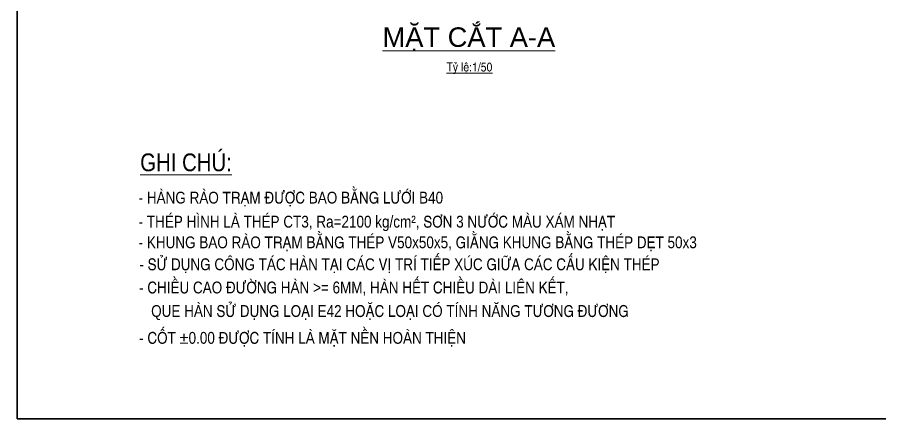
# Model space of a CAD drawing. Header units: millimetres. Extents: x 330554 to 656471, y 11007 to 130943.
# Drawn here: x 363447 to 375514, y 40001 to 45615 of the extents above; entities that cross this region are included whole.
import ezdxf

# ---------------------------------------------------------------- set-up
doc = ezdxf.new("R2010")
doc.units = ezdxf.units.MM
doc.header["$LTSCALE"] = 6
doc.layers.add('Chuviet', color=4, linetype='Continuous')
doc.layers.add('netlonkhungten', color=32, linetype='Continuous', lineweight=35)
doc.layers.add('Text', color=7, linetype='Continuous', lineweight=13)
doc.styles.get("Standard").update_dxf_attribs({"font": 'VHELVCN.TTF', "height": 120})
doc.styles.add('VN', font='VHELVEN.TTF')

msp = doc.modelspace()

# ---------------------------------------------------------------- linework, layer by layer
at = {"layer": 'netlonkhungten'}
msp.add_lwpolyline([(363447.381, 64115.842), (396736.619, 64115.842), (396736.619, 40001.443), (363447.381, 40001.443)], close=True, dxfattribs=at)

# ---------------------------------------------------------------- texts
at = {"layer": 'Chuviet', "color": 4}
for s, p in [('- SÖÛ DUÏNG COÂNG TAÙC HAØN TAÏI CAÙC VÒ TRÍ TIEÁP XUÙC GIÖÕA CAÙC CAÁU KIEÄN THEÙP', (365155.639, 42078.367)), ('- CHIEÀU CAO ÑÖÔØNG HAØN >= 6MM, HAØN HEÁT CHIEÀU DAØI LIEÂN KEÁT,', (365152.237, 41754.062)), ('QUE HAØN SÖÛ DUÏNG LOAÏI E42 HOAËC LOAÏI COÙ TÍNH NAÊNG TÖÔNG ÑÖÔNG', (365320.666, 41425.153))]:
    msp.add_text(s, height=164.87729, dxfattribs=at).set_placement(p)
at = {"layer": 'Text', "style": 'VN'}
msp.add_text('%%UMAËT CAÉT A-A', height=273, dxfattribs=at).set_placement((368558.011, 45200.696))
at = {"layer": 'Text'}
for s, height, p in [('%%uTyû leä:1/50', 128.00635, (369452.191, 44857.529)), ('%%UGHI CHUÙ:', 248.85191, (365167.135, 43461.846))]:
    msp.add_text(s, height=height, dxfattribs=at).set_placement(p)
at = {"layer": 'Text', "color": 4}
for s, p in [('- HAØNG RAØO TRAÏM ÑÖÔÏC BAO BAÈNG LÖÔÙI B40', (365144.827, 43010.453)), ('- THEÙP HÌNH LAØ THEÙP CT3, Ra=2100 kg/cm², SÔN 3 NÖÔÙC MAØU XAÙM NHAÏT', (365144.827, 42674.336)), ('- KHUNG BAO RAØO TRAÏM BAÈNG THEÙP V50x50x5, GIAÈNG KHUNG BAÈNG THEÙP DEÏT 50x3', (365144.827, 42385.32)), ('- COÁT ±0.00 ÑÖÔÏC TÍNH LAØ MAËT NEÀN HOAØN THIEÄN', (365152.814, 41049.86))]:
    msp.add_text(s, height=164.87729, dxfattribs=at).set_placement(p)

doc.saveas('drawing.dxf')
